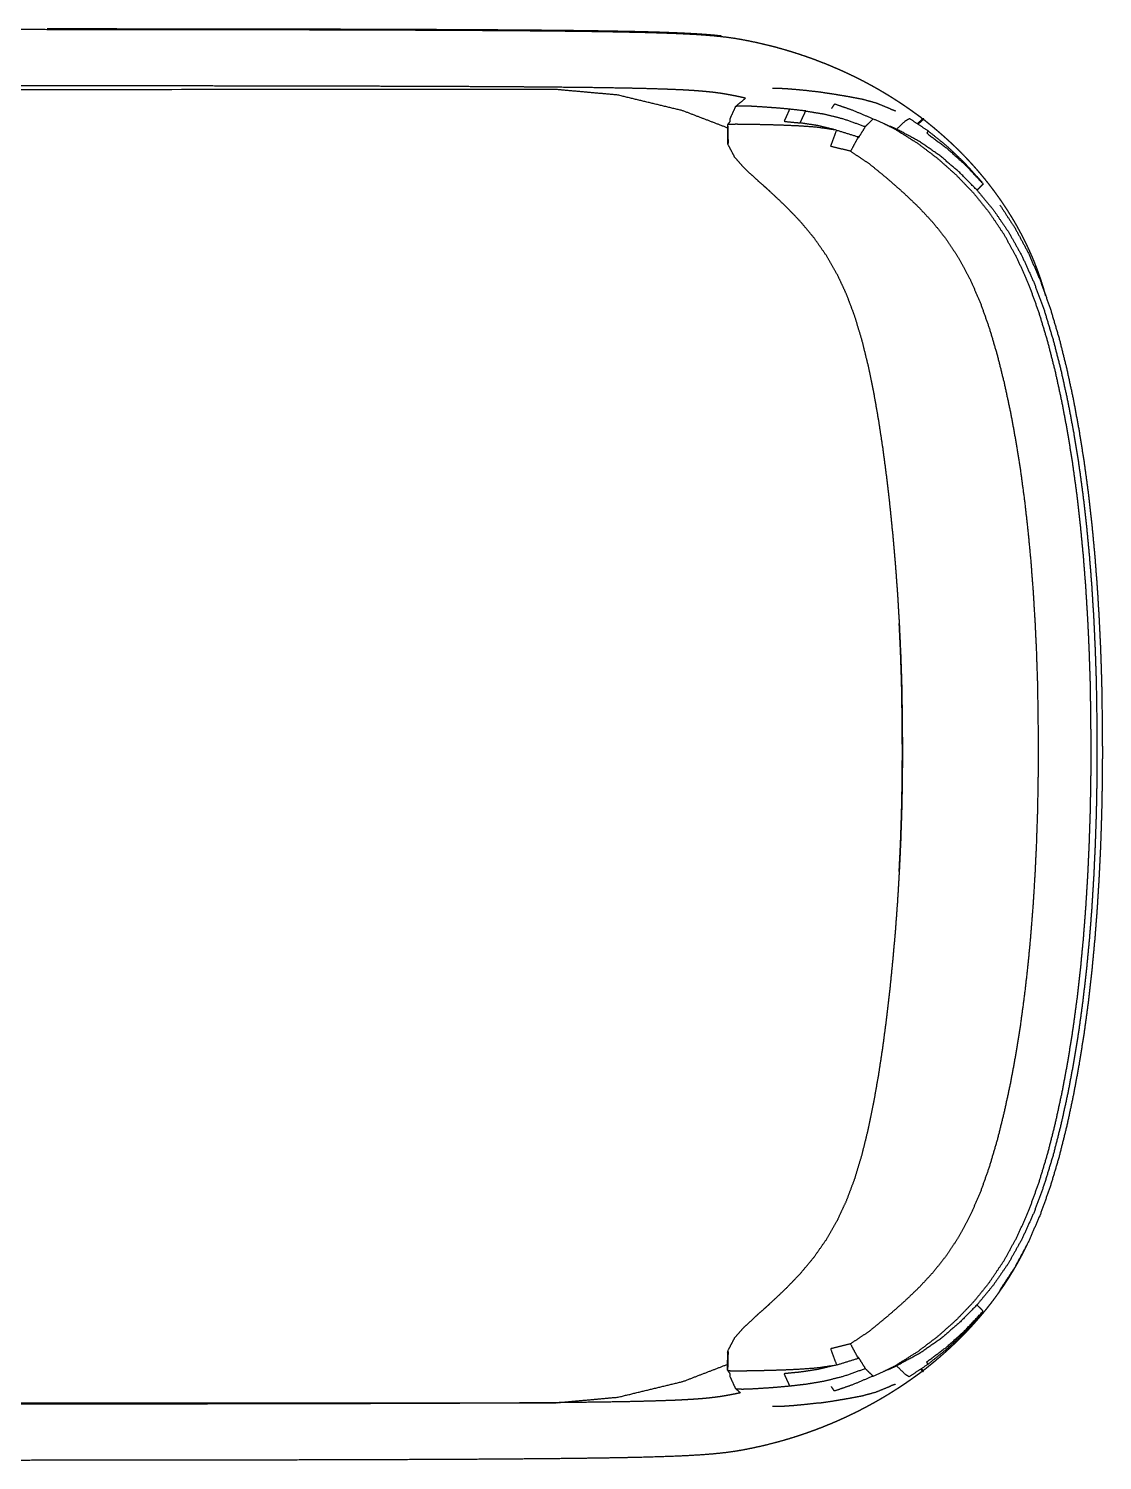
# Model space of a CAD drawing. Header units: millimetres. Extents: x 3429 to 24139, y -631 to 9878.
# Drawn here: x 8008.4 to 8051.9, y 3447.7 to 3505.7 of the extents above; entities that cross this region are included whole.
import ezdxf

# ---------------------------------------------------------------- set-up
doc = ezdxf.new("R2010")
doc.units = ezdxf.units.MM
doc.layers.add('multid_gorunus_4', color=15, linetype='Continuous', lineweight=9)
doc.layers.add('multid_gorunus_5', color=193, linetype='Continuous', lineweight=5)

# ---------------------------------------------------------------- blocks, each defined once
blk = doc.blocks.new('grup-1')
at = {"layer": 'multid_gorunus_4', "lineweight": -3}
for points, knots in [([(2346.972, 5965.514), (2346.976, 5965.522), (2346.98, 5965.529), (2346.992, 5965.539), (2347.003, 5965.549), (2347.025, 5965.565), (2347.046, 5965.582), (2347.081, 5965.607), (2347.116, 5965.632), (2347.167, 5965.669), (2347.218, 5965.706), (2347.282, 5965.752), (2347.346, 5965.798), (2347.42, 5965.851), (2347.494, 5965.903), (2347.575, 5965.959), (2347.656, 5966.015), (2347.74, 5966.072), (2347.824, 5966.129), (2347.912, 5966.186), (2347.999, 5966.243), (2348.089, 5966.3), (2348.178, 5966.358), (2348.269, 5966.414), (2348.361, 5966.471), (2348.453, 5966.526), (2348.545, 5966.582), (2348.638, 5966.636), (2348.731, 5966.691), (2348.825, 5966.744), (2348.919, 5966.798), (2349.014, 5966.85), (2349.109, 5966.902), (2349.205, 5966.953), (2349.3, 5967.005), (2349.397, 5967.055), (2349.494, 5967.105), (2349.591, 5967.154), (2349.689, 5967.203), (2349.787, 5967.251), (2349.886, 5967.299), (2349.985, 5967.345), (2350.084, 5967.392), (2350.184, 5967.438), (2350.284, 5967.483), (2350.385, 5967.528), (2350.486, 5967.572), (2350.588, 5967.615), (2350.69, 5967.658), (2350.792, 5967.7), (2350.895, 5967.743), (2350.998, 5967.783), (2351.101, 5967.824), (2351.205, 5967.864), (2351.309, 5967.904), (2351.414, 5967.942), (2351.519, 5967.98), (2351.625, 5968.018), (2351.73, 5968.055), (2351.837, 5968.091), (2351.943, 5968.127), (2352.05, 5968.161), (2352.157, 5968.196), (2352.264, 5968.229), (2352.372, 5968.262), (2352.48, 5968.294), (2352.589, 5968.326), (2352.698, 5968.357), (2352.807, 5968.388), (2352.916, 5968.417), (2353.026, 5968.446), (2353.136, 5968.474), (2353.246, 5968.502), (2353.357, 5968.529), (2353.468, 5968.555), (2353.579, 5968.58), (2353.691, 5968.605), (2353.803, 5968.629), (2353.915, 5968.653), (2354.027, 5968.675), (2354.14, 5968.697), (2354.253, 5968.718), (2354.366, 5968.739), (2354.483, 5968.758), (2354.601, 5968.778), (2354.727, 5968.796), (2354.853, 5968.814), (2354.992, 5968.83), (2355.13, 5968.847), (2355.285, 5968.863), (2355.44, 5968.878), (2355.616, 5968.892), (2355.792, 5968.906), (2355.992, 5968.92), (2356.192, 5968.933), (2356.421, 5968.945), (2356.65, 5968.957), (2356.911, 5968.968), (2357.172, 5968.979), (2357.47, 5968.989), (2357.767, 5968.999), (2358.106, 5969.008), (2358.444, 5969.017), (2358.827, 5969.025), (2359.209, 5969.033), (2359.641, 5969.041), (2360.072, 5969.048), (2360.556, 5969.055), (2361.039, 5969.061), (2361.58, 5969.067), (2362.12, 5969.073), (2362.721, 5969.078), (2363.322, 5969.083), (2363.987, 5969.088), (2364.652, 5969.092), (2365.374, 5969.096), (2366.096, 5969.1), (2366.866, 5969.104), (2367.636, 5969.107), (2368.447, 5969.11), (2369.257, 5969.113), (2370.1, 5969.116), (2370.943, 5969.118), (2371.81, 5969.12), (2372.678, 5969.122), (2373.561, 5969.124), (2374.445, 5969.126), (2375.337, 5969.127), (2376.229, 5969.128), (2377.121, 5969.129), (2378.013, 5969.13), (2378.897, 5969.131), (2379.781, 5969.132), (2380.65, 5969.133), (2381.518, 5969.133), (2382.362, 5969.133), (2382.607, 5969.134), (2383.42, 5969.134), (2384.232, 5969.134), (2385.005, 5969.134), (2385.777, 5969.134), (2386.502, 5969.134), (2387.227, 5969.135), (2387.895, 5969.135), (2388.564, 5969.134), (2389.169, 5969.134), (2389.773, 5969.134), (2390.317, 5969.134), (2390.861, 5969.134), (2391.348, 5969.134), (2391.835, 5969.134), (2392.269, 5969.134), (2392.702, 5969.134), (2393.086, 5969.134), (2393.47, 5969.134), (2393.807, 5969.134), (2394.144, 5969.134), (2394.438, 5969.134), (2394.732, 5969.134), (2394.987, 5969.134), (2395.241, 5969.134), (2395.46, 5969.134), (2395.679, 5969.134), (2395.865, 5969.134), (2396.05, 5969.134), (2396.206, 5969.134), (2396.361, 5969.134), (2396.489, 5969.134), (2396.617, 5969.134), (2396.72, 5969.134), (2396.823, 5969.134), (2396.904, 5969.134), (2396.985, 5969.134), (2397.047, 5969.134), (2397.109, 5969.134), (2397.154, 5969.134), (2397.2, 5969.134), (2397.232, 5969.134), (2397.264, 5969.134), (2397.285, 5969.133), (2397.305, 5969.133), (2397.317, 5969.131), (2397.329, 5969.129)], [0, 0, 0, 1, 1, 2, 2, 3, 3, 4, 4, 5, 5, 6, 6, 7, 7, 8, 8, 9, 9, 10, 10, 11, 11, 12, 12, 13, 13, 14, 14, 15, 15, 16, 16, 17, 17, 18, 18, 19, 19, 20, 20, 21, 21, 22, 22, 23, 23, 24, 24, 25, 25, 26, 26, 27, 27, 28, 28, 29, 29, 30, 30, 31, 31, 32, 32, 33, 33, 34, 34, 35, 35, 36, 36, 37, 37, 38, 38, 39, 39, 40, 40, 41, 41, 42, 42, 43, 43, 44, 44, 45, 45, 46, 46, 47, 47, 48, 48, 49, 49, 50, 50, 51, 51, 52, 52, 53, 53, 54, 54, 55, 55, 56, 56, 57, 57, 58, 58, 59, 59, 60, 60, 61, 61, 62, 62, 63, 63, 64, 64, 65, 65, 66, 66, 67, 67, 68, 68, 69, 69, 70, 70, 71, 71, 72, 72, 73, 73, 74, 74, 75, 75, 76, 76, 77, 77, 78, 78, 79, 79, 80, 80, 81, 81, 82, 82, 83, 83, 84, 84, 85, 85, 86, 86, 87, 87, 88, 88, 89, 89, 90, 90, 91, 91, 91]), ([(2382.446, 5969.175), (2381.727, 5969.175), (2381.007, 5969.175), (2380.253, 5969.175), (2379.498, 5969.174), (2378.718, 5969.174), (2377.937, 5969.173), (2377.138, 5969.172), (2376.339, 5969.172), (2375.529, 5969.171), (2374.719, 5969.169), (2373.906, 5969.168), (2373.093, 5969.167), (2372.284, 5969.165), (2371.476, 5969.163), (2370.68, 5969.161), (2369.883, 5969.159), (2369.108, 5969.157), (2368.332, 5969.154), (2367.584, 5969.151), (2366.835, 5969.148), (2366.123, 5969.145), (2365.411, 5969.141), (2364.742, 5969.137), (2364.073, 5969.133), (2363.455, 5969.129), (2362.837, 5969.124), (2362.278, 5969.119), (2361.719, 5969.114), (2361.216, 5969.108), (2360.712, 5969.102), (2360.26, 5969.095), (2359.808, 5969.089), (2359.404, 5969.081), (2359, 5969.074), (2358.64, 5969.066), (2358.28, 5969.058), (2357.961, 5969.049), (2357.642, 5969.039), (2357.36, 5969.029), (2357.078, 5969.019), (2356.829, 5969.008), (2356.58, 5968.997), (2356.361, 5968.985), (2356.142, 5968.973), (2355.949, 5968.96), (2355.757, 5968.947), (2355.586, 5968.933), (2355.415, 5968.918), (2355.268, 5968.903), (2355.12, 5968.888)], [239.000216, 239.000216, 239.000216, 240, 240, 241, 241, 242, 242, 243, 243, 244, 244, 245, 245, 246, 246, 247, 247, 248, 248, 249, 249, 250, 250, 251, 251, 252, 252, 253, 253, 254, 254, 255, 255, 256, 256, 257, 257, 258, 258, 259, 259, 260, 260, 261, 261, 262, 262, 263, 263, 263.972006, 263.972006, 263.972006]), ([(2354.59, 5968.818), (2354.589, 5968.818), (2354.588, 5968.818), (2354.588, 5968.818), (2354.588, 5968.818)], [265.99139063, 265.99139063, 265.99139063, 266, 266, 266.00282856, 266.00282856, 266.00282856]), ([(2348.269, 5965.92), (2348.561, 5966.039), (2348.852, 5966.158), (2349.14, 5966.236), (2349.427, 5966.314), (2349.719, 5966.368), (2350.011, 5966.422)], [-1, -1, -1, 0, 0, 1, 1, 2, 2, 2]), ([(2350.011, 5966.422), (2350.291, 5966.469), (2350.57, 5966.516), (2350.861, 5966.559), (2351.152, 5966.602)], [0, 0, 0, 1, 1, 2, 2, 2]), ([(2351.152, 5966.602), (2351.419, 5966.632), (2351.686, 5966.663), (2351.922, 5966.686), (2352.159, 5966.708), (2352.355, 5966.723), (2352.552, 5966.738), (2352.702, 5966.744), (2352.851, 5966.75), (2352.949, 5966.747), (2353.047, 5966.744)], [-1, -1, -1, 0, 0, 1, 1, 2, 2, 3, 3, 4, 4, 4]), ([(2348.966, 5965.511), (2349.386, 5965.688), (2349.806, 5965.866), (2350.172, 5965.993), (2350.538, 5966.12), (2350.6, 5966.03), (2350.662, 5965.939)], [0, 0, 0, 1, 1, 2, 2, 2.313334, 2.313334, 2.313334]), ([(2350.57, 5965.089), (2350.894, 5965.167), (2351.219, 5965.245), (2351.575, 5965.299), (2351.932, 5965.354), (2351.818, 5965.596), (2351.704, 5965.838), (2351.342, 5965.778), (2350.98, 5965.719), (2350.577, 5965.62), (2350.174, 5965.52), (2349.731, 5965.362), (2349.289, 5965.204)], [1.177608, 1.177608, 1.177608, 2, 2, 3, 3, 4, 4, 5, 5, 6, 6, 7, 7, 7]), ([(2351.704, 5965.838), (2352.03, 5965.874), (2352.357, 5965.911), (2352.651, 5965.937), (2352.946, 5965.963), (2353.205, 5965.981), (2353.465, 5966), (2353.682, 5966.013), (2353.899, 5966.026), (2354.065, 5966.031), (2354.232, 5966.037), (2354.34, 5966.036), (2354.449, 5966.034), (2354.5, 5966.025), (2354.551, 5966.017)], [0, 0, 0, 1, 1, 2, 2, 3, 3, 4, 4, 5, 5, 6, 6, 7, 7, 7]), ([(2352.357, 5965.911), (2352.469, 5965.664), (2352.581, 5965.417), (2352.257, 5965.385), (2351.932, 5965.354)], [0, 0, 0, 1, 1, 2, 2, 2]), ([(2341.978, 5958.352), (2341.993, 5958.41), (2342.009, 5958.468), (2342.037, 5958.564), (2342.064, 5958.66), (2342.094, 5958.755), (2342.123, 5958.85), (2342.154, 5958.945), (2342.185, 5959.04), (2342.218, 5959.134), (2342.25, 5959.228), (2342.285, 5959.322), (2342.319, 5959.416), (2342.355, 5959.509), (2342.39, 5959.602), (2342.428, 5959.695), (2342.465, 5959.788), (2342.504, 5959.88), (2342.543, 5959.972), (2342.584, 5960.063), (2342.624, 5960.155), (2342.666, 5960.246), (2342.708, 5960.337), (2342.751, 5960.427), (2342.795, 5960.517), (2342.84, 5960.607), (2342.885, 5960.697), (2342.931, 5960.786), (2342.977, 5960.875), (2343.025, 5960.963), (2343.073, 5961.051), (2343.122, 5961.139), (2343.171, 5961.227), (2343.222, 5961.314), (2343.272, 5961.401), (2343.324, 5961.487), (2343.376, 5961.574), (2343.43, 5961.659), (2343.483, 5961.745), (2343.537, 5961.83), (2343.592, 5961.915), (2343.648, 5961.999), (2343.704, 5962.083), (2343.761, 5962.167), (2343.818, 5962.25), (2343.877, 5962.333), (2343.936, 5962.415), (2343.996, 5962.497), (2344.055, 5962.579), (2344.117, 5962.66), (2344.178, 5962.742), (2344.24, 5962.822), (2344.302, 5962.902), (2344.366, 5962.982), (2344.43, 5963.062), (2344.495, 5963.141), (2344.56, 5963.219), (2344.626, 5963.297), (2344.692, 5963.375), (2344.759, 5963.453), (2344.827, 5963.53), (2344.895, 5963.606), (2344.964, 5963.683), (2345.034, 5963.758), (2345.104, 5963.834), (2345.174, 5963.908), (2345.245, 5963.983), (2345.318, 5964.057), (2345.39, 5964.131), (2345.463, 5964.204), (2345.536, 5964.277), (2345.611, 5964.349), (2345.685, 5964.421), (2345.761, 5964.492), (2345.836, 5964.563), (2345.912, 5964.633), (2345.989, 5964.702), (2346.065, 5964.77), (2346.141, 5964.838), (2346.216, 5964.904), (2346.291, 5964.969), (2346.365, 5965.032), (2346.438, 5965.094), (2346.507, 5965.151), (2346.576, 5965.208), (2346.637, 5965.258), (2346.697, 5965.307), (2346.746, 5965.347), (2346.794, 5965.386), (2346.827, 5965.413), (2346.861, 5965.439), (2346.882, 5965.456), (2346.903, 5965.473), (2346.916, 5965.481), (2346.929, 5965.49), (2346.938, 5965.492), (2346.947, 5965.495)], [51.397753, 51.397753, 51.397753, 52, 52, 53, 53, 54, 54, 55, 55, 56, 56, 57, 57, 58, 58, 59, 59, 60, 60, 61, 61, 62, 62, 63, 63, 64, 64, 65, 65, 66, 66, 67, 67, 68, 68, 69, 69, 70, 70, 71, 71, 72, 72, 73, 73, 74, 74, 75, 75, 76, 76, 77, 77, 78, 78, 79, 79, 80, 80, 81, 81, 82, 82, 83, 83, 84, 84, 85, 85, 86, 86, 87, 87, 88, 88, 89, 89, 90, 90, 91, 91, 92, 92, 93, 93, 94, 94, 95, 95, 96, 96, 97, 97, 98, 98, 99, 99, 99]), ([(2348.051, 5965.083), (2347.612, 5964.807), (2347.173, 5964.532), (2346.765, 5964.222), (2346.356, 5963.913), (2345.979, 5963.577), (2345.602, 5963.241), (2345.253, 5962.877), (2344.904, 5962.513), (2344.58, 5962.113), (2344.256, 5961.713)], [2, 2, 2, 3, 3, 4, 4, 5, 5, 6, 6, 7, 7, 7]), ([(2346.75, 5965.034), (2346.772, 5964.984), (2346.794, 5964.934), (2346.388, 5964.631), (2345.983, 5964.329), (2345.603, 5963.986), (2345.223, 5963.643), (2344.866, 5963.262), (2344.508, 5962.881), (2344.635, 5962.755), (2344.762, 5962.629), (2345.119, 5962.991), (2345.476, 5963.354), (2345.862, 5963.684), (2346.248, 5964.013), (2346.671, 5964.307), (2347.094, 5964.6), (2347.557, 5964.849), (2348.019, 5965.099), (2347.843, 5965.269), (2347.666, 5965.44), (2347.585, 5965.486), (2347.504, 5965.533)], [0, 0, 0, 1, 1, 2, 2, 3, 3, 4, 4, 5, 5, 6, 6, 7, 7, 8, 8, 9, 9, 10, 10, 11, 11, 11]), ([(2344.557, 5962.954), (2344.91, 5963.344), (2345.263, 5963.733), (2345.631, 5964.082), (2345.999, 5964.43), (2346.375, 5964.732), (2346.75, 5965.034), (2347.127, 5965.284), (2347.504, 5965.533)], [-2, -2, -2, -1, -1, 0, 0, 1, 1, 2, 2, 2]), ([(2346.919, 5965.521), (2346.92, 5965.52), (2346.921, 5965.519), (2346.922, 5965.518), (2346.923, 5965.517), (2346.925, 5965.516), (2346.926, 5965.515), (2346.928, 5965.513), (2346.929, 5965.512), (2346.931, 5965.51), (2346.933, 5965.508), (2346.935, 5965.506), (2346.937, 5965.504), (2346.939, 5965.502), (2346.941, 5965.5), (2346.944, 5965.497), (2346.947, 5965.495), (2346.95, 5965.492), (2346.953, 5965.489), (2346.956, 5965.486), (2346.96, 5965.482), (2346.964, 5965.478), (2346.968, 5965.474), (2346.973, 5965.47), (2346.978, 5965.465), (2346.984, 5965.459), (2346.99, 5965.454), (2346.997, 5965.447), (2347.004, 5965.44), (2347.012, 5965.432), (2347.02, 5965.425), (2347.03, 5965.416), (2347.039, 5965.406), (2347.05, 5965.396), (2347.061, 5965.386), (2347.074, 5965.374), (2347.086, 5965.362), (2347.101, 5965.348), (2347.115, 5965.335), (2347.131, 5965.319), (2347.147, 5965.304), (2347.149, 5965.302), (2347.151, 5965.3)], [0, 0, 0, 1, 1, 2, 2, 3, 3, 4, 4, 5, 5, 6, 6, 7, 7, 8, 8, 9, 9, 10, 10, 11, 11, 12, 12, 13, 13, 14, 14, 15, 15, 16, 16, 17, 17, 18, 18, 19, 19, 20, 20, 20.116608, 20.116608, 20.116608]), ([(2347.178, 5965.318), (2347.175, 5965.321), (2347.172, 5965.323), (2347.156, 5965.339), (2347.14, 5965.354), (2347.126, 5965.368), (2347.112, 5965.381), (2347.099, 5965.393), (2347.087, 5965.405), (2347.076, 5965.416), (2347.065, 5965.426), (2347.055, 5965.435), (2347.046, 5965.444), (2347.038, 5965.452), (2347.029, 5965.46), (2347.022, 5965.466), (2347.015, 5965.473), (2347.01, 5965.479), (2347.004, 5965.484), (2346.999, 5965.489), (2346.994, 5965.494), (2346.99, 5965.498), (2346.985, 5965.502), (2346.982, 5965.505), (2346.978, 5965.509), (2346.975, 5965.512), (2346.972, 5965.514), (2346.97, 5965.517), (2346.967, 5965.52), (2346.965, 5965.522), (2346.962, 5965.524), (2346.96, 5965.526), (2346.958, 5965.528), (2346.956, 5965.53), (2346.955, 5965.531), (2346.953, 5965.533), (2346.952, 5965.534), (2346.95, 5965.535), (2346.949, 5965.537), (2346.948, 5965.538), (2346.947, 5965.539), (2346.946, 5965.54), (2346.945, 5965.541)], [43.834365, 43.834365, 43.834365, 44, 44, 45, 45, 46, 46, 47, 47, 48, 48, 49, 49, 50, 50, 51, 51, 52, 52, 53, 53, 54, 54, 55, 55, 56, 56, 57, 57, 58, 58, 59, 59, 60, 60, 61, 61, 62, 62, 63, 63, 64, 64, 64]), ([(2348.973, 5965.514), (2349.131, 5965.359), (2349.289, 5965.204), (2349.429, 5964.977), (2349.57, 5964.75), (2349.573, 5964.742), (2349.576, 5964.734)], [1.048905, 1.048905, 1.048905, 2, 2, 3, 3, 3.033773, 3.033773, 3.033773]), ([(2349.572, 5964.79), (2349.729, 5964.498), (2349.886, 5964.206), (2350.289, 5964.306), (2350.692, 5964.406), (2350.573, 5964.734), (2350.453, 5965.061), (2350.013, 5964.926), (2349.572, 5964.79), (2349.57, 5964.793), (2349.567, 5964.796)], [0, 0, 0, 1, 1, 2, 2, 3, 3, 4, 4, 4.013374, 4.013374, 4.013374]), ([(2350.453, 5965.061), (2350.861, 5965.12), (2351.269, 5965.178), (2351.634, 5965.204), (2351.998, 5965.23), (2352.325, 5965.244), (2352.653, 5965.259), (2352.948, 5965.268), (2353.244, 5965.277), (2353.505, 5965.282), (2353.766, 5965.288), (2353.985, 5965.292), (2354.204, 5965.295), (2354.372, 5965.296), (2354.54, 5965.297), (2354.651, 5965.295), (2354.762, 5965.294), (2354.816, 5965.289), (2354.869, 5965.284)], [0, 0, 0, 1, 1, 2, 2, 3, 3, 4, 4, 5, 5, 6, 6, 7, 7, 8, 8, 9, 9, 9]), ([(2349.886, 5964.206), (2349.511, 5963.956), (2349.136, 5963.705), (2348.782, 5963.415), (2348.428, 5963.126), (2348.091, 5962.831), (2347.754, 5962.536), (2347.437, 5962.234), (2347.119, 5961.931), (2346.824, 5961.614), (2346.529, 5961.296), (2346.257, 5960.953), (2345.985, 5960.609), (2345.736, 5960.229), (2345.486, 5959.849), (2345.26, 5959.425), (2345.034, 5959.002), (2344.83, 5958.532), (2344.627, 5958.062), (2344.446, 5957.551), (2344.265, 5957.04), (2344.105, 5956.496), (2343.944, 5955.952), (2343.803, 5955.384), (2343.661, 5954.817), (2343.536, 5954.234), (2343.411, 5953.652), (2343.301, 5953.058), (2343.191, 5952.465), (2343.096, 5951.864), (2343.001, 5951.263), (2342.919, 5950.656), (2342.837, 5950.049), (2342.768, 5949.439), (2342.699, 5948.828), (2342.641, 5948.216), (2342.583, 5947.603), (2342.536, 5946.99), (2342.489, 5946.377), (2342.452, 5945.763), (2342.414, 5945.15), (2342.385, 5944.536), (2342.356, 5943.922), (2342.336, 5943.308), (2342.315, 5942.694), (2342.303, 5942.08), (2342.29, 5941.065), (2342.286, 5940.451), (2342.282, 5939.837), (2342.286, 5939.223), (2342.291, 5938.608), (2342.303, 5937.994), (2342.315, 5937.38), (2342.336, 5936.766), (2342.356, 5936.152), (2342.385, 5935.538), (2342.414, 5934.924), (2342.452, 5934.311), (2342.489, 5933.697), (2342.537, 5933.084), (2342.584, 5932.471), (2342.641, 5931.858), (2342.699, 5931.246), (2342.768, 5930.635), (2342.838, 5930.025), (2342.92, 5929.418), (2343.001, 5928.811), (2343.097, 5928.21), (2343.192, 5927.609), (2343.302, 5927.016), (2343.412, 5926.422), (2343.537, 5925.839), (2343.662, 5925.257), (2343.804, 5924.689), (2343.945, 5924.122), (2344.106, 5923.578), (2344.266, 5923.034), (2344.447, 5922.522), (2344.628, 5922.011), (2344.832, 5921.542), (2345.035, 5921.072), (2345.261, 5920.648), (2345.488, 5920.225), (2345.737, 5919.845), (2345.987, 5919.465), (2346.259, 5919.121), (2346.531, 5918.777), (2346.826, 5918.46), (2347.121, 5918.142), (2347.438, 5917.84), (2347.756, 5917.538), (2348.093, 5917.243), (2348.43, 5916.948), (2348.784, 5916.658), (2349.137, 5916.368), (2349.513, 5916.118), (2349.888, 5915.867)], [0, 0, 0, 1, 1, 2, 2, 3, 3, 4, 4, 5, 5, 6, 6, 7, 7, 8, 8, 9, 9, 10, 10, 11, 11, 12, 12, 13, 13, 14, 14, 15, 15, 16, 16, 17, 17, 18, 18, 19, 19, 20, 20, 21, 21, 22, 22, 23, 23, 24, 24, 25, 25, 26, 26, 27, 27, 28, 28, 29, 29, 30, 30, 31, 31, 32, 32, 33, 33, 34, 34, 35, 35, 36, 36, 37, 37, 38, 38, 39, 39, 40, 40, 41, 41, 42, 42, 43, 43, 44, 44, 45, 45, 46, 46, 47, 47, 48, 48, 48]), ([(2344.762, 5962.629), (2344.43, 5962.228), (2344.097, 5961.827), (2343.791, 5961.381), (2343.485, 5960.936), (2343.209, 5960.443), (2342.934, 5959.95), (2342.692, 5959.414), (2342.45, 5958.877), (2342.241, 5958.306), (2342.031, 5957.735), (2341.851, 5957.139), (2341.671, 5956.544), (2341.515, 5955.934), (2341.359, 5955.324), (2341.223, 5954.705), (2341.088, 5954.087), (2340.97, 5953.464), (2340.852, 5952.84), (2340.75, 5952.213), (2340.648, 5951.586), (2340.562, 5950.956), (2340.475, 5950.326), (2340.402, 5949.695), (2340.329, 5949.064), (2340.269, 5948.432), (2340.209, 5947.801), (2340.16, 5947.17), (2340.111, 5946.539), (2340.072, 5945.909), (2340.033, 5945.278), (2340.004, 5944.648), (2339.974, 5944.018), (2339.953, 5943.388), (2339.932, 5942.758), (2339.919, 5942.128), (2339.907, 5941.098), (2339.902, 5940.467), (2339.898, 5939.837), (2339.902, 5939.207), (2339.907, 5938.577), (2339.919, 5937.946), (2339.932, 5937.316), (2339.953, 5936.686), (2339.974, 5936.056), (2340.004, 5935.426), (2340.034, 5934.796), (2340.073, 5934.166), (2340.111, 5933.535), (2340.16, 5932.904), (2340.209, 5932.273), (2340.27, 5931.642), (2340.33, 5931.01), (2340.403, 5930.379), (2340.476, 5929.748), (2340.562, 5929.118), (2340.649, 5928.488), (2340.751, 5927.861), (2340.853, 5927.234), (2340.971, 5926.61), (2341.089, 5925.987), (2341.224, 5925.369), (2341.36, 5924.75), (2341.516, 5924.14), (2341.672, 5923.53), (2341.852, 5922.935), (2342.033, 5922.339), (2342.242, 5921.768), (2342.451, 5921.197), (2342.693, 5920.66), (2342.935, 5920.124), (2343.211, 5919.631), (2343.486, 5919.138), (2343.793, 5918.693), (2344.099, 5918.247), (2344.431, 5917.846), (2344.764, 5917.445)], [0, 0, 0, 1, 1, 2, 2, 3, 3, 4, 4, 5, 5, 6, 6, 7, 7, 8, 8, 9, 9, 10, 10, 11, 11, 12, 12, 13, 13, 14, 14, 15, 15, 16, 16, 17, 17, 18, 18, 19, 19, 20, 20, 21, 21, 22, 22, 23, 23, 24, 24, 25, 25, 26, 26, 27, 27, 28, 28, 29, 29, 30, 30, 31, 31, 32, 32, 33, 33, 34, 34, 35, 35, 36, 36, 37, 37, 38, 38, 38]), ([(2343.842, 5962.039), (2343.537, 5961.574), (2343.232, 5961.109), (2342.958, 5960.6), (2342.684, 5960.09), (2342.444, 5959.54), (2342.205, 5958.989), (2341.997, 5958.407), (2341.79, 5957.825), (2341.611, 5957.221), (2341.432, 5956.616), (2341.278, 5955.999), (2341.124, 5955.382), (2340.99, 5954.758), (2340.856, 5954.134), (2340.74, 5953.507), (2340.624, 5952.879), (2340.524, 5952.249), (2340.424, 5951.62), (2340.338, 5950.988), (2340.253, 5950.357), (2340.181, 5949.725), (2340.11, 5949.092), (2340.05, 5948.46), (2339.99, 5947.827), (2339.942, 5947.195), (2339.893, 5946.562), (2339.854, 5945.93), (2339.816, 5945.297), (2339.786, 5944.665), (2339.756, 5944.033), (2339.735, 5943.4), (2339.714, 5942.768), (2339.701, 5942.135), (2339.689, 5941.102), (2339.684, 5940.47), (2339.68, 5939.837), (2339.684, 5939.204), (2339.689, 5938.572), (2339.701, 5937.939), (2339.714, 5937.307), (2339.735, 5936.674), (2339.756, 5936.041), (2339.786, 5935.409), (2339.816, 5934.777), (2339.855, 5934.144), (2339.893, 5933.512), (2339.942, 5932.879), (2339.991, 5932.247), (2340.051, 5931.614), (2340.11, 5930.982), (2340.182, 5930.35), (2340.254, 5929.717), (2340.339, 5929.086), (2340.424, 5928.455), (2340.525, 5927.825), (2340.625, 5927.195), (2340.741, 5926.567), (2340.857, 5925.94), (2340.991, 5925.316), (2341.125, 5924.692), (2341.279, 5924.075), (2341.433, 5923.458), (2341.612, 5922.853), (2341.791, 5922.249), (2341.998, 5921.667), (2342.206, 5921.085), (2342.446, 5920.534), (2342.686, 5919.984), (2342.96, 5919.474), (2343.233, 5918.965), (2343.539, 5918.5), (2343.844, 5918.035)], [-31, -31, -31, -30, -30, -29, -29, -28, -28, -27, -27, -26, -26, -25, -25, -24, -24, -23, -23, -22, -22, -21, -21, -20, -20, -19, -19, -18, -18, -17, -17, -16, -16, -15, -15, -14, -14, -13, -13, -12, -12, -11, -11, -10, -10, -9, -9, -8, -8, -7, -7, -6, -6, -5, -5, -4, -4, -3, -3, -2, -2, -1, -1, 0, 0, 1, 1, 2, 2, 3, 3, 4, 4, 5, 5, 5]), ([(2344.258, 5918.36), (2343.96, 5918.803), (2343.662, 5919.246), (2343.394, 5919.735), (2343.126, 5920.223), (2342.89, 5920.754), (2342.655, 5921.286), (2342.45, 5921.851), (2342.245, 5922.417), (2342.068, 5923.006), (2341.891, 5923.596), (2341.737, 5924.201), (2341.583, 5924.806), (2341.45, 5925.42), (2341.316, 5926.034), (2341.199, 5926.654), (2341.083, 5927.274), (2340.982, 5927.898), (2340.882, 5928.523), (2340.796, 5929.15), (2340.71, 5929.778), (2340.637, 5930.407), (2340.565, 5931.036), (2340.505, 5931.665), (2340.445, 5932.295), (2340.396, 5932.924), (2340.348, 5933.553), (2340.309, 5934.182), (2340.27, 5934.811), (2340.241, 5935.439), (2340.211, 5936.067), (2340.19, 5936.695), (2340.169, 5937.324), (2340.156, 5937.952), (2340.143, 5938.58), (2340.139, 5939.209), (2340.135, 5939.837), (2340.139, 5940.465), (2340.143, 5941.094), (2340.156, 5942.122), (2340.169, 5942.75), (2340.19, 5943.379), (2340.211, 5944.007), (2340.24, 5944.635), (2340.27, 5945.263), (2340.309, 5945.892), (2340.347, 5946.521), (2340.396, 5947.15), (2340.445, 5947.779), (2340.505, 5948.409), (2340.565, 5949.038), (2340.637, 5949.667), (2340.709, 5950.296), (2340.795, 5950.924), (2340.881, 5951.551), (2340.981, 5952.176), (2341.082, 5952.8), (2341.198, 5953.42), (2341.315, 5954.04), (2341.448, 5954.654), (2341.582, 5955.268), (2341.736, 5955.873), (2341.889, 5956.478), (2342.067, 5957.068), (2342.244, 5957.657), (2342.448, 5958.223), (2342.653, 5958.788), (2342.889, 5959.319), (2343.125, 5959.85), (2343.393, 5960.339), (2343.66, 5960.828), (2343.958, 5961.27), (2344.256, 5961.713)], [0, 0, 0, 1, 1, 2, 2, 3, 3, 4, 4, 5, 5, 6, 6, 7, 7, 8, 8, 9, 9, 10, 10, 11, 11, 12, 12, 13, 13, 14, 14, 15, 15, 16, 16, 17, 17, 18, 18, 19, 19, 20, 20, 21, 21, 22, 22, 23, 23, 24, 24, 25, 25, 26, 26, 27, 27, 28, 28, 29, 29, 30, 30, 31, 31, 32, 32, 33, 33, 34, 34, 35, 35, 36, 36, 36]), ([(2342.737, 5919.89), (2342.766, 5919.828), (2342.796, 5919.765), (2342.841, 5919.676), (2342.886, 5919.586), (2342.933, 5919.497), (2342.979, 5919.408), (2343.027, 5919.32), (2343.075, 5919.231), (2343.124, 5919.143), (2343.173, 5919.056), (2343.223, 5918.969), (2343.274, 5918.882), (2343.326, 5918.795), (2343.378, 5918.709), (2343.431, 5918.623), (2343.484, 5918.538), (2343.539, 5918.453), (2343.594, 5918.368), (2343.65, 5918.284), (2343.706, 5918.2), (2343.763, 5918.116), (2343.82, 5918.033), (2343.879, 5917.95), (2343.937, 5917.867), (2343.997, 5917.785), (2344.057, 5917.703), (2344.118, 5917.622), (2344.179, 5917.541), (2344.242, 5917.461), (2344.304, 5917.38), (2344.368, 5917.301), (2344.432, 5917.221), (2344.497, 5917.142), (2344.561, 5917.063), (2344.628, 5916.985), (2344.694, 5916.907), (2344.761, 5916.83), (2344.829, 5916.753), (2344.897, 5916.676), (2344.966, 5916.6), (2345.036, 5916.524), (2345.105, 5916.449), (2345.176, 5916.374), (2345.247, 5916.3), (2345.319, 5916.226), (2345.392, 5916.152), (2345.465, 5916.079), (2345.538, 5916.006), (2345.613, 5915.934), (2345.687, 5915.862), (2345.763, 5915.791), (2345.838, 5915.72), (2345.914, 5915.65), (2345.99, 5915.58), (2346.066, 5915.512), (2346.142, 5915.444), (2346.218, 5915.379), (2346.293, 5915.313), (2346.367, 5915.251), (2346.44, 5915.188), (2346.509, 5915.131), (2346.578, 5915.074), (2346.639, 5915.025), (2346.699, 5914.975), (2346.748, 5914.936), (2346.796, 5914.897), (2346.829, 5914.87), (2346.862, 5914.843), (2346.884, 5914.826), (2346.905, 5914.81), (2346.918, 5914.801), (2346.931, 5914.793), (2346.94, 5914.79), (2346.949, 5914.788)], [62.311449, 62.311449, 62.311449, 63, 63, 64, 64, 65, 65, 66, 66, 67, 67, 68, 68, 69, 69, 70, 70, 71, 71, 72, 72, 73, 73, 74, 74, 75, 75, 76, 76, 77, 77, 78, 78, 79, 79, 80, 80, 81, 81, 82, 82, 83, 83, 84, 84, 85, 85, 86, 86, 87, 87, 88, 88, 89, 89, 90, 90, 91, 91, 92, 92, 93, 93, 94, 94, 95, 95, 96, 96, 97, 97, 98, 98, 99, 99, 99]), ([(2344.258, 5918.36), (2344.582, 5917.961), (2344.906, 5917.561), (2345.255, 5917.197), (2345.604, 5916.832), (2345.981, 5916.497), (2346.358, 5916.161), (2346.766, 5915.851), (2347.175, 5915.541), (2347.614, 5915.266), (2348.053, 5914.991)], [6, 6, 6, 7, 7, 8, 8, 9, 9, 10, 10, 11, 11, 11]), ([(2346.752, 5915.039), (2346.774, 5915.09), (2346.795, 5915.14), (2346.39, 5915.442), (2345.985, 5915.744), (2345.605, 5916.088), (2345.224, 5916.431), (2344.867, 5916.812), (2344.51, 5917.193), (2344.637, 5917.319), (2344.764, 5917.445), (2345.121, 5917.082), (2345.478, 5916.719), (2345.863, 5916.39), (2346.249, 5916.06), (2346.673, 5915.767), (2347.096, 5915.473), (2347.559, 5915.224), (2348.021, 5914.975), (2347.845, 5914.804), (2347.668, 5914.634), (2347.587, 5914.587), (2347.506, 5914.54)], [0, 0, 0, 1, 1, 2, 2, 3, 3, 4, 4, 5, 5, 6, 6, 7, 7, 8, 8, 9, 9, 10, 10, 11, 11, 11]), ([(2347.506, 5914.54), (2347.129, 5914.79), (2346.752, 5915.039), (2346.376, 5915.341), (2346.001, 5915.643), (2345.633, 5915.992), (2345.264, 5916.34), (2344.912, 5916.73), (2344.559, 5917.12)], [0, 0, 0, 1, 1, 2, 2, 3, 3, 4, 4, 4]), ([(2349.574, 5915.283), (2349.731, 5915.575), (2349.888, 5915.867), (2350.291, 5915.767), (2350.694, 5915.667), (2350.574, 5915.34), (2350.455, 5915.012), (2350.015, 5915.147), (2349.574, 5915.283), (2349.572, 5915.28), (2349.569, 5915.278)], [0, 0, 0, 1, 1, 2, 2, 3, 3, 4, 4, 4.012219, 4.012219, 4.012219]), ([(2349.578, 5915.34), (2349.575, 5915.332), (2349.572, 5915.323), (2349.431, 5915.096), (2349.291, 5914.869), (2349.133, 5914.714), (2348.975, 5914.559)], [41.965209, 41.965209, 41.965209, 42, 42, 43, 43, 43.951121, 43.951121, 43.951121]), ([(2346.921, 5914.761), (2346.922, 5914.762), (2346.923, 5914.763), (2346.924, 5914.764), (2346.925, 5914.765), (2346.927, 5914.766), (2346.928, 5914.768), (2346.93, 5914.769), (2346.931, 5914.771), (2346.933, 5914.772), (2346.935, 5914.774), (2346.937, 5914.776), (2346.939, 5914.778), (2346.941, 5914.78), (2346.943, 5914.782), (2346.946, 5914.785), (2346.949, 5914.788), (2346.952, 5914.79), (2346.955, 5914.793), (2346.958, 5914.797), (2346.962, 5914.8), (2346.966, 5914.804), (2346.97, 5914.808), (2346.975, 5914.813), (2346.98, 5914.817), (2346.986, 5914.823), (2346.992, 5914.829), (2346.999, 5914.835), (2347.006, 5914.842), (2347.014, 5914.85), (2347.022, 5914.858), (2347.023, 5914.858), (2347.024, 5914.859)], [0, 0, 0, 1, 1, 2, 2, 3, 3, 4, 4, 5, 5, 6, 6, 7, 7, 8, 8, 9, 9, 10, 10, 11, 11, 12, 12, 13, 13, 14, 14, 15, 15, 15.082836, 15.082836, 15.082836]), ([(2347.051, 5914.841), (2347.049, 5914.84), (2347.048, 5914.838), (2347.04, 5914.83), (2347.031, 5914.822), (2347.024, 5914.816), (2347.017, 5914.809), (2347.012, 5914.804), (2347.006, 5914.798), (2347.001, 5914.793), (2346.996, 5914.788), (2346.991, 5914.784), (2346.987, 5914.78), (2346.984, 5914.777), (2346.98, 5914.774), (2346.977, 5914.771), (2346.974, 5914.768), (2346.972, 5914.765), (2346.969, 5914.763), (2346.967, 5914.761), (2346.964, 5914.758), (2346.962, 5914.756), (2346.96, 5914.755), (2346.958, 5914.753), (2346.957, 5914.751), (2346.955, 5914.75), (2346.954, 5914.748), (2346.952, 5914.747), (2346.951, 5914.746), (2346.95, 5914.745), (2346.949, 5914.744), (2346.948, 5914.743), (2346.947, 5914.742)], [48.831352, 48.831352, 48.831352, 49, 49, 50, 50, 51, 51, 52, 52, 53, 53, 54, 54, 55, 55, 56, 56, 57, 57, 58, 58, 59, 59, 60, 60, 61, 61, 62, 62, 63, 63, 64, 64, 64]), ([(2346.974, 5914.768), (2346.978, 5914.761), (2346.982, 5914.754), (2346.994, 5914.744), (2347.005, 5914.733), (2347.027, 5914.717), (2347.048, 5914.701), (2347.083, 5914.675), (2347.118, 5914.65), (2347.169, 5914.613), (2347.22, 5914.576), (2347.284, 5914.53), (2347.348, 5914.484), (2347.422, 5914.432), (2347.496, 5914.379), (2347.577, 5914.323), (2347.657, 5914.267), (2347.742, 5914.21), (2347.826, 5914.154), (2347.914, 5914.096), (2348.001, 5914.039), (2348.091, 5913.982), (2348.18, 5913.925), (2348.271, 5913.868), (2348.362, 5913.812), (2348.455, 5913.756), (2348.547, 5913.7), (2348.64, 5913.646), (2348.733, 5913.591), (2348.827, 5913.538), (2348.921, 5913.485), (2349.016, 5913.432), (2349.111, 5913.38), (2349.207, 5913.329), (2349.302, 5913.278), (2349.399, 5913.227), (2349.496, 5913.177), (2349.593, 5913.128), (2349.691, 5913.079), (2349.789, 5913.031), (2349.888, 5912.984), (2349.987, 5912.937), (2350.086, 5912.89), (2350.186, 5912.845), (2350.286, 5912.799), (2350.387, 5912.755), (2350.488, 5912.71), (2350.59, 5912.667), (2350.692, 5912.624), (2350.794, 5912.582), (2350.897, 5912.54), (2351, 5912.499), (2351.103, 5912.458), (2351.207, 5912.418), (2351.312, 5912.378), (2351.416, 5912.34), (2351.521, 5912.302), (2351.627, 5912.264), (2351.732, 5912.227), (2351.839, 5912.191), (2351.945, 5912.155), (2352.052, 5912.121), (2352.159, 5912.086), (2352.267, 5912.053), (2352.374, 5912.02), (2352.483, 5911.987), (2352.591, 5911.955), (2352.7, 5911.925), (2352.809, 5911.894), (2352.918, 5911.865), (2353.028, 5911.836), (2353.138, 5911.808), (2353.248, 5911.78), (2353.359, 5911.753), (2353.47, 5911.727), (2353.581, 5911.701), (2353.693, 5911.676), (2353.805, 5911.653), (2353.917, 5911.629), (2354.029, 5911.607), (2354.142, 5911.584), (2354.255, 5911.564), (2354.368, 5911.543), (2354.485, 5911.523), (2354.603, 5911.504), (2354.729, 5911.486), (2354.855, 5911.468), (2354.994, 5911.451), (2355.132, 5911.435), (2355.288, 5911.419), (2355.443, 5911.404), (2355.618, 5911.389), (2355.794, 5911.375), (2355.994, 5911.362), (2356.194, 5911.349), (2356.423, 5911.337), (2356.652, 5911.325), (2356.913, 5911.314), (2357.174, 5911.303), (2357.472, 5911.293), (2357.77, 5911.283), (2358.108, 5911.274), (2358.446, 5911.264), (2358.829, 5911.256), (2359.212, 5911.248), (2359.643, 5911.241), (2360.074, 5911.233), (2360.558, 5911.227), (2361.042, 5911.22), (2361.582, 5911.214), (2362.122, 5911.208), (2362.723, 5911.203), (2363.324, 5911.198), (2363.989, 5911.193), (2364.654, 5911.188), (2365.376, 5911.184), (2366.098, 5911.18), (2366.868, 5911.177), (2367.638, 5911.173), (2368.449, 5911.17), (2369.259, 5911.167), (2370.102, 5911.165), (2370.945, 5911.162), (2371.813, 5911.16), (2372.68, 5911.158), (2373.564, 5911.156), (2374.447, 5911.154), (2375.339, 5911.153), (2376.231, 5911.151), (2377.123, 5911.15), (2378.015, 5911.149), (2378.899, 5911.148), (2379.783, 5911.147), (2380.652, 5911.147), (2381.52, 5911.146), (2382.365, 5911.146), (2382.609, 5911.146), (2383.422, 5911.145), (2384.234, 5911.145), (2385.007, 5911.145), (2385.78, 5911.145), (2386.504, 5911.145), (2387.229, 5911.145), (2387.898, 5911.145), (2388.566, 5911.145), (2389.171, 5911.144), (2389.776, 5911.144), (2390.32, 5911.144), (2390.864, 5911.144), (2391.351, 5911.144), (2391.838, 5911.144), (2392.271, 5911.144), (2392.705, 5911.144), (2393.088, 5911.144), (2393.472, 5911.144), (2393.809, 5911.144), (2394.146, 5911.144), (2394.44, 5911.144), (2394.734, 5911.144), (2394.989, 5911.144), (2395.244, 5911.144), (2395.463, 5911.144), (2395.681, 5911.144), (2395.867, 5911.144), (2396.053, 5911.144), (2396.208, 5911.144), (2396.363, 5911.144), (2396.491, 5911.144), (2396.619, 5911.144), (2396.722, 5911.144), (2396.825, 5911.144), (2396.906, 5911.144), (2396.987, 5911.144), (2397.049, 5911.144), (2397.111, 5911.144), (2397.156, 5911.144), (2397.202, 5911.144), (2397.234, 5911.144), (2397.266, 5911.144), (2397.287, 5911.145), (2397.308, 5911.145), (2397.32, 5911.147), (2397.331, 5911.149)], [0, 0, 0, 1, 1, 2, 2, 3, 3, 4, 4, 5, 5, 6, 6, 7, 7, 8, 8, 9, 9, 10, 10, 11, 11, 12, 12, 13, 13, 14, 14, 15, 15, 16, 16, 17, 17, 18, 18, 19, 19, 20, 20, 21, 21, 22, 22, 23, 23, 24, 24, 25, 25, 26, 26, 27, 27, 28, 28, 29, 29, 30, 30, 31, 31, 32, 32, 33, 33, 34, 34, 35, 35, 36, 36, 37, 37, 38, 38, 39, 39, 40, 40, 41, 41, 42, 42, 43, 43, 44, 44, 45, 45, 46, 46, 47, 47, 48, 48, 49, 49, 50, 50, 51, 51, 52, 52, 53, 53, 54, 54, 55, 55, 56, 56, 57, 57, 58, 58, 59, 59, 60, 60, 61, 61, 62, 62, 63, 63, 64, 64, 65, 65, 66, 66, 67, 67, 68, 68, 69, 69, 70, 70, 71, 71, 72, 72, 73, 73, 74, 74, 75, 75, 76, 76, 77, 77, 78, 78, 79, 79, 80, 80, 81, 81, 82, 82, 83, 83, 84, 84, 85, 85, 86, 86, 87, 87, 88, 88, 89, 89, 90, 90, 91, 91, 91]), ([(2348.968, 5914.562), (2349.388, 5914.385), (2349.807, 5914.207), (2350.174, 5914.08), (2350.54, 5913.953), (2350.602, 5914.044), (2350.664, 5914.134)], [0, 0, 0, 1, 1, 2, 2, 2.31409, 2.31409, 2.31409]), ([(2350.572, 5914.984), (2350.896, 5914.906), (2351.22, 5914.828), (2351.577, 5914.774), (2351.934, 5914.72), (2352.259, 5914.688), (2352.583, 5914.656), (2352.471, 5914.409), (2352.359, 5914.162), (2352.032, 5914.199), (2351.706, 5914.236), (2351.344, 5914.295), (2350.982, 5914.355), (2350.579, 5914.454), (2350.176, 5914.553), (2349.733, 5914.711), (2349.291, 5914.869)], [1.177543, 1.177543, 1.177543, 2, 2, 3, 3, 4, 4, 5, 5, 6, 6, 7, 7, 8, 8, 9, 9, 9]), ([(2354.871, 5914.789), (2354.818, 5914.784), (2354.764, 5914.779), (2354.653, 5914.778), (2354.542, 5914.776), (2354.374, 5914.777), (2354.206, 5914.778), (2353.987, 5914.781), (2353.768, 5914.785), (2353.507, 5914.791), (2353.246, 5914.796), (2352.95, 5914.805), (2352.654, 5914.814), (2352.327, 5914.829), (2352, 5914.843), (2351.635, 5914.869), (2351.271, 5914.895), (2350.863, 5914.954), (2350.455, 5915.012)], [0, 0, 0, 1, 1, 2, 2, 3, 3, 4, 4, 5, 5, 6, 6, 7, 7, 8, 8, 9, 9, 9]), ([(2350.013, 5913.651), (2349.721, 5913.705), (2349.429, 5913.759), (2349.142, 5913.837), (2348.854, 5913.915), (2348.563, 5914.034), (2348.271, 5914.154)], [0, 0, 0, 1, 1, 2, 2, 3, 3, 3]), ([(2354.553, 5914.056), (2354.502, 5914.048), (2354.451, 5914.039), (2354.342, 5914.037), (2354.233, 5914.036), (2354.067, 5914.042), (2353.901, 5914.047), (2353.684, 5914.06), (2353.467, 5914.073), (2353.207, 5914.091), (2352.948, 5914.11), (2352.653, 5914.136), (2352.359, 5914.162)], [0, 0, 0, 1, 1, 2, 2, 3, 3, 4, 4, 5, 5, 6, 6, 6]), ([(2351.154, 5913.472), (2350.863, 5913.514), (2350.572, 5913.557), (2350.293, 5913.604), (2350.013, 5913.651)], [0, 0, 0, 1, 1, 2, 2, 2]), ([(2351.154, 5913.472), (2351.421, 5913.441), (2351.688, 5913.41), (2351.924, 5913.387), (2352.161, 5913.364), (2352.357, 5913.35), (2352.554, 5913.335), (2352.704, 5913.329), (2352.853, 5913.323), (2352.951, 5913.326), (2353.049, 5913.329)], [-1, -1, -1, 0, 0, 1, 1, 2, 2, 3, 3, 4, 4, 4]), ([(2354.355, 5911.503), (2354.355, 5911.503), (2354.356, 5911.503), (2354.356, 5911.503), (2354.357, 5911.503)], [335.997956221, 335.997956221, 335.997956221, 336, 336, 336.005389459, 336.005389459, 336.005389459]), ([(2354.59, 5911.464), (2354.59, 5911.464), (2354.591, 5911.464), (2354.592, 5911.464), (2354.593, 5911.464)], [336.9973786, 336.9973786, 336.9973786, 337, 337, 337.00821897, 337.00821897, 337.00821897])]:
    blk.add_open_spline(points, degree=2, knots=knots, dxfattribs=at)
for points in [[(2348.269, 5965.92), (2348.17, 5965.884), (2348.071, 5965.848)], [(2348.019, 5965.099), (2348.493, 5965.305), (2348.966, 5965.511)], [(2348.051, 5965.083), (2348.307, 5965.209), (2348.562, 5965.335)], [(2349.57, 5964.75), (2349.58, 5964.753), (2349.59, 5964.757)], [(2349.572, 5915.323), (2349.582, 5915.32), (2349.592, 5915.316)], [(2348.968, 5914.562), (2348.494, 5914.769), (2348.021, 5914.975)], [(2348.564, 5914.739), (2348.308, 5914.865), (2348.053, 5914.991)], [(2348.073, 5914.226), (2348.172, 5914.19), (2348.271, 5914.154)]]:
    blk.add_open_spline(points, degree=2, dxfattribs=at)
at = {"layer": 'multid_gorunus_5', "lineweight": -3}
for points, knots in [([(2354.144, 5966.355), (2354.169, 5966.361), (2354.194, 5966.367), (2354.288, 5966.388), (2354.383, 5966.409), (2354.479, 5966.429), (2354.575, 5966.449), (2354.671, 5966.467), (2354.767, 5966.486), (2354.865, 5966.503), (2354.962, 5966.521), (2355.064, 5966.537), (2355.165, 5966.554), (2355.276, 5966.569), (2355.387, 5966.584), (2355.51, 5966.598), (2355.634, 5966.612), (2355.774, 5966.625), (2355.915, 5966.638), (2356.076, 5966.65), (2356.237, 5966.662), (2356.423, 5966.674), (2356.609, 5966.685), (2356.824, 5966.695), (2357.039, 5966.705), (2357.287, 5966.714), (2357.535, 5966.724), (2357.82, 5966.732), (2358.105, 5966.741), (2358.431, 5966.748), (2358.756, 5966.756), (2359.127, 5966.763), (2359.498, 5966.77), (2359.918, 5966.776), (2360.338, 5966.783), (2360.81, 5966.788), (2361.283, 5966.794), (2361.813, 5966.799), (2362.343, 5966.804), (2362.934, 5966.808), (2363.525, 5966.813), (2364.181, 5966.817), (2364.837, 5966.821), (2365.55, 5966.824), (2366.263, 5966.828), (2367.026, 5966.83), (2367.788, 5966.833), (2368.591, 5966.836), (2369.394, 5966.838), (2370.23, 5966.841), (2371.066, 5966.843), (2371.926, 5966.844), (2372.787, 5966.846), (2373.665, 5966.848), (2374.542, 5966.849), (2375.428, 5966.85), (2376.315, 5966.851), (2377.201, 5966.852), (2378.088, 5966.853), (2378.968, 5966.854), (2379.847, 5966.854), (2380.712, 5966.855), (2381.576, 5966.855), (2382.416, 5966.856), (2382.657, 5966.856), (2383.466, 5966.856), (2384.275, 5966.856), (2385.044, 5966.857), (2385.814, 5966.857), (2386.536, 5966.857), (2387.257, 5966.857), (2387.924, 5966.857), (2388.59, 5966.857), (2389.192, 5966.856), (2389.794, 5966.856), (2390.336, 5966.856), (2390.878, 5966.856), (2391.364, 5966.856), (2391.849, 5966.856), (2392.281, 5966.856), (2392.713, 5966.856), (2393.096, 5966.856), (2393.478, 5966.856), (2393.814, 5966.856), (2394.15, 5966.856), (2394.443, 5966.856), (2394.737, 5966.856), (2394.991, 5966.856), (2395.245, 5966.856), (2395.463, 5966.856), (2395.681, 5966.856), (2395.867, 5966.856), (2396.052, 5966.856), (2396.207, 5966.856), (2396.362, 5966.856), (2396.49, 5966.856), (2396.617, 5966.856), (2396.72, 5966.856), (2396.823, 5966.856), (2396.904, 5966.856), (2396.985, 5966.856), (2397.047, 5966.856), (2397.109, 5966.856), (2397.154, 5966.856), (2397.2, 5966.856), (2397.232, 5966.856), (2397.264, 5966.856), (2397.285, 5966.857), (2397.306, 5966.857), (2397.317, 5966.859), (2397.329, 5966.861)], [36.737627, 36.737627, 36.737627, 37, 37, 38, 38, 39, 39, 40, 40, 41, 41, 42, 42, 43, 43, 44, 44, 45, 45, 46, 46, 47, 47, 48, 48, 49, 49, 50, 50, 51, 51, 52, 52, 53, 53, 54, 54, 55, 55, 56, 56, 57, 57, 58, 58, 59, 59, 60, 60, 61, 61, 62, 62, 63, 63, 64, 64, 65, 65, 66, 66, 67, 67, 68, 68, 69, 69, 70, 70, 71, 71, 72, 72, 73, 73, 74, 74, 75, 75, 76, 76, 77, 77, 78, 78, 79, 79, 80, 80, 81, 81, 82, 82, 83, 83, 84, 84, 85, 85, 86, 86, 87, 87, 88, 88, 89, 89, 90, 90, 91, 91, 91]), ([(2354.866, 5965.147), (2355.781, 5965.499), (2356.696, 5965.85), (2358.012, 5966.167), (2359.327, 5966.484), (2360.565, 5966.595), (2361.802, 5966.706)], [56.294075, 56.294075, 56.294075, 57, 57, 58, 58, 59, 59, 59]), ([(2361.802, 5966.706), (2379.916, 5966.701), (2397.43, 5966.696), (2397.692, 5966.671), (2397.953, 5966.645), (2398.193, 5966.571), (2398.433, 5966.498), (2398.644, 5966.382), (2398.856, 5966.267), (2399.033, 5966.116), (2399.209, 5965.965), (2399.344, 5965.784), (2399.479, 5965.602), (2399.564, 5965.397), (2399.65, 5965.192), (2399.68, 5964.968), (2399.71, 5964.745), (2399.709, 5958.63), (2399.707, 5952.514), (2399.705, 5946.399), (2399.704, 5939.884), (2399.702, 5933.769), (2399.7, 5927.653), (2399.698, 5921.538), (2399.697, 5915.423), (2399.667, 5915.199), (2399.636, 5914.976), (2399.55, 5914.77), (2399.465, 5914.565), (2399.33, 5914.384), (2399.195, 5914.203), (2399.018, 5914.052), (2398.842, 5913.901), (2398.63, 5913.786), (2398.418, 5913.671), (2398.178, 5913.597), (2397.938, 5913.524), (2397.677, 5913.498), (2397.416, 5913.472), (2379.915, 5913.477), (2361.815, 5913.482)], [21, 21, 21, 22, 22, 23, 23, 24, 24, 25, 25, 26, 26, 27, 27, 28, 28, 29, 29, 30, 30, 31, 31, 32, 32, 33, 33, 34, 34, 35, 35, 36, 36, 37, 37, 38, 38, 39, 39, 40, 40, 40.999234, 40.999234, 40.999234]), ([(2354.551, 5966.017), (2354.667, 5965.763), (2354.783, 5965.509), (2354.782, 5965.457), (2354.782, 5965.405)], [-1, -1, -1, 0, 0, 0.205234, 0.205234, 0.205234]), ([(2354.585, 5963.969), (2354.725, 5964.236), (2354.865, 5964.504), (2354.866, 5964.886), (2354.867, 5965.267)], [2, 2, 2, 3, 3, 4, 4, 4]), ([(2354.782, 5965.405), (2354.825, 5965.344), (2354.869, 5965.284), (2354.859, 5964.9), (2354.85, 5964.516)], [6.817717, 6.817717, 6.817717, 7, 7, 8, 8, 8]), ([(2354.204, 5963.535), (2353.962, 5963.309), (2353.719, 5963.083), (2353.532, 5962.916), (2353.344, 5962.749)], [9, 9, 9, 10, 10, 10.652912, 10.652912, 10.652912]), ([(2351.368, 5960.695), (2351.643, 5961.025), (2351.918, 5961.355), (2352.216, 5961.664), (2352.514, 5961.973), (2352.815, 5962.258), (2353.117, 5962.542), (2353.231, 5962.646), (2353.344, 5962.749)], [3, 3, 3, 4, 4, 5, 5, 6, 6, 6.406225, 6.406225, 6.406225]), ([(2350.441, 5959.233), (2350.658, 5959.612), (2350.876, 5959.991), (2351.122, 5960.343), (2351.368, 5960.695)], [0, 0, 0, 1, 1, 2, 2, 2]), ([(2350.441, 5959.233), (2350.25, 5958.822), (2350.059, 5958.41), (2349.892, 5957.964), (2349.725, 5957.518), (2349.58, 5957.037), (2349.435, 5956.556), (2349.308, 5956.044), (2349.182, 5955.532), (2349.07, 5954.993), (2348.959, 5954.455), (2348.861, 5953.897), (2348.763, 5953.338), (2348.676, 5952.765), (2348.588, 5952.191), (2348.511, 5951.606), (2348.434, 5951.022), (2348.365, 5950.43), (2348.297, 5949.839), (2348.237, 5949.243), (2348.177, 5948.647), (2348.125, 5948.048), (2348.073, 5947.45), (2348.029, 5946.85), (2347.985, 5946.25), (2347.949, 5945.65), (2347.913, 5945.049), (2347.885, 5944.448), (2347.857, 5943.847), (2347.836, 5943.245), (2347.816, 5942.644), (2347.804, 5942.042), (2347.792, 5941.04), (2347.788, 5940.438), (2347.784, 5939.837), (2347.788, 5939.235), (2347.792, 5938.633), (2347.804, 5938.031), (2347.817, 5937.43), (2347.837, 5936.828), (2347.857, 5936.227), (2347.885, 5935.626), (2347.913, 5935.024), (2347.949, 5934.424), (2347.985, 5933.823), (2348.029, 5933.223), (2348.073, 5932.624), (2348.125, 5932.025), (2348.178, 5931.427), (2348.238, 5930.831), (2348.298, 5930.235), (2348.366, 5929.643), (2348.434, 5929.052), (2348.512, 5928.467), (2348.589, 5927.882), (2348.676, 5927.309), (2348.764, 5926.735), (2348.862, 5926.177), (2348.96, 5925.618), (2349.072, 5925.08), (2349.183, 5924.542), (2349.309, 5924.029), (2349.436, 5923.517), (2349.581, 5923.036), (2349.726, 5922.555), (2349.893, 5922.109), (2350.06, 5921.663), (2350.251, 5921.252), (2350.442, 5920.841), (2350.442, 5920.841), (2350.442, 5920.841)], [29, 29, 29, 30, 30, 31, 31, 32, 32, 33, 33, 34, 34, 35, 35, 36, 36, 37, 37, 38, 38, 39, 39, 40, 40, 41, 41, 42, 42, 43, 43, 44, 44, 45, 45, 46, 46, 47, 47, 48, 48, 49, 49, 50, 50, 51, 51, 52, 52, 53, 53, 54, 54, 55, 55, 56, 56, 57, 57, 58, 58, 59, 59, 60, 60, 61, 61, 62, 62, 63, 63, 63.010437, 63.010437, 63.010437]), ([(2347.915, 5935.009), (2347.887, 5935.613), (2347.858, 5936.216), (2347.838, 5936.819), (2347.818, 5937.422), (2347.806, 5938.026), (2347.794, 5938.629), (2347.79, 5939.233), (2347.786, 5939.837), (2347.79, 5940.44), (2347.794, 5941.044), (2347.806, 5942.048), (2347.818, 5942.651), (2347.838, 5943.254), (2347.858, 5943.858), (2347.886, 5944.461), (2347.914, 5945.064)], [7, 7, 7, 8, 8, 9, 9, 10, 10, 11, 11, 12, 12, 13, 13, 14, 14, 15, 15, 15]), ([(2351.37, 5919.378), (2351.124, 5919.73), (2350.877, 5920.082), (2350.66, 5920.461), (2350.442, 5920.841)], [0, 0, 0, 1, 1, 2, 2, 2]), ([(2353.344, 5917.326), (2353.231, 5917.428), (2353.119, 5917.531), (2352.817, 5917.815), (2352.515, 5918.1), (2352.217, 5918.409), (2351.92, 5918.718), (2351.645, 5919.048), (2351.37, 5919.378)], [0.597176, 0.597176, 0.597176, 1, 1, 2, 2, 3, 3, 4, 4, 4]), ([(2353.344, 5917.326), (2353.533, 5917.158), (2353.721, 5916.99), (2353.963, 5916.764), (2354.206, 5916.537)], [8.343805, 8.343805, 8.343805, 9, 9, 10, 10, 10]), ([(2354.869, 5914.806), (2354.868, 5915.187), (2354.867, 5915.569), (2354.727, 5915.836), (2354.587, 5916.104)], [4.000348, 4.000348, 4.000348, 5, 5, 6, 6, 6]), ([(2354.851, 5915.557), (2354.861, 5915.173), (2354.871, 5914.789), (2354.826, 5914.727), (2354.781, 5914.665)], [0, 0, 0, 1, 1, 1.18658, 1.18658, 1.18658]), ([(2354.784, 5914.669), (2354.784, 5914.616), (2354.785, 5914.564), (2354.669, 5914.31), (2354.553, 5914.056)], [0.79423, 0.79423, 0.79423, 1, 1, 2, 2, 2]), ([(2361.784, 5913.482), (2360.548, 5913.594), (2359.313, 5913.706), (2357.997, 5914.024), (2356.682, 5914.341), (2355.773, 5914.691), (2354.865, 5915.04)], [41.001294, 41.001294, 41.001294, 42, 42, 43, 43, 43.701094, 43.701094, 43.701094]), ([(2354.344, 5913.882), (2354.365, 5913.878), (2354.385, 5913.873), (2354.481, 5913.853), (2354.577, 5913.833), (2354.673, 5913.814), (2354.769, 5913.796), (2354.867, 5913.778), (2354.964, 5913.761), (2355.066, 5913.744), (2355.167, 5913.728), (2355.278, 5913.713), (2355.389, 5913.698), (2355.512, 5913.684), (2355.636, 5913.669), (2355.776, 5913.656), (2355.917, 5913.643), (2356.078, 5913.631), (2356.239, 5913.619), (2356.425, 5913.608), (2356.611, 5913.597), (2356.826, 5913.587), (2357.041, 5913.576), (2357.289, 5913.567), (2357.537, 5913.558), (2357.822, 5913.549), (2358.107, 5913.541), (2358.433, 5913.533), (2358.758, 5913.525), (2359.129, 5913.518), (2359.5, 5913.511), (2359.92, 5913.505), (2360.34, 5913.499), (2360.813, 5913.493), (2361.285, 5913.487), (2361.815, 5913.482), (2362.345, 5913.477), (2362.936, 5913.473), (2363.527, 5913.468), (2364.183, 5913.464), (2364.839, 5913.46), (2365.552, 5913.457), (2366.265, 5913.453), (2367.028, 5913.45), (2367.79, 5913.447), (2368.593, 5913.445), (2369.396, 5913.442), (2370.232, 5913.44), (2371.068, 5913.438), (2371.928, 5913.436), (2372.789, 5913.434), (2373.667, 5913.432), (2374.544, 5913.431), (2375.43, 5913.43), (2376.317, 5913.428), (2377.203, 5913.427), (2378.09, 5913.426), (2378.97, 5913.426), (2379.849, 5913.425), (2380.714, 5913.424), (2381.578, 5913.424), (2382.418, 5913.424), (2382.659, 5913.423), (2383.468, 5913.423), (2384.277, 5913.423), (2385.046, 5913.423), (2385.816, 5913.423), (2386.538, 5913.423), (2387.259, 5913.423), (2387.926, 5913.422), (2388.592, 5913.422), (2389.194, 5913.422), (2389.796, 5913.422), (2390.338, 5913.422), (2390.881, 5913.422), (2391.366, 5913.422), (2391.851, 5913.422), (2392.283, 5913.422), (2392.715, 5913.422), (2393.098, 5913.422), (2393.48, 5913.422), (2393.816, 5913.422), (2394.152, 5913.422), (2394.445, 5913.422), (2394.739, 5913.422), (2394.993, 5913.422), (2395.247, 5913.422), (2395.465, 5913.422), (2395.683, 5913.422), (2395.869, 5913.422), (2396.054, 5913.422), (2396.209, 5913.422), (2396.364, 5913.422), (2396.492, 5913.422), (2396.619, 5913.422), (2396.722, 5913.422), (2396.825, 5913.422), (2396.906, 5913.422), (2396.987, 5913.422), (2397.049, 5913.422), (2397.111, 5913.422), (2397.156, 5913.422), (2397.202, 5913.422), (2397.234, 5913.422), (2397.266, 5913.422), (2397.287, 5913.421), (2397.308, 5913.421), (2397.32, 5913.419), (2397.331, 5913.417)], [37.781495, 37.781495, 37.781495, 38, 38, 39, 39, 40, 40, 41, 41, 42, 42, 43, 43, 44, 44, 45, 45, 46, 46, 47, 47, 48, 48, 49, 49, 50, 50, 51, 51, 52, 52, 53, 53, 54, 54, 55, 55, 56, 56, 57, 57, 58, 58, 59, 59, 60, 60, 61, 61, 62, 62, 63, 63, 64, 64, 65, 65, 66, 66, 67, 67, 68, 68, 69, 69, 70, 70, 71, 71, 72, 72, 73, 73, 74, 74, 75, 75, 76, 76, 77, 77, 78, 78, 79, 79, 80, 80, 81, 81, 82, 82, 83, 83, 84, 84, 85, 85, 86, 86, 87, 87, 88, 88, 89, 89, 90, 90, 91, 91, 91])]:
    blk.add_open_spline(points, degree=2, knots=knots, dxfattribs=at)
for points in [[(2354.551, 5966.017), (2354.348, 5966.186), (2354.144, 5966.355)], [(2354.204, 5963.535), (2354.394, 5963.752), (2354.585, 5963.969)], [(2354.206, 5916.537), (2354.396, 5916.321), (2354.587, 5916.104)], [(2354.553, 5914.056), (2354.449, 5913.969), (2354.344, 5913.882)]]:
    blk.add_open_spline(points, degree=2, dxfattribs=at)

msp = doc.modelspace()

# ---------------------------------------------------------------- block references
at = {"xscale": -1}
msp.add_blockref('grup-1', (10391.554, -2463.465), dxfattribs=at)

doc.saveas('drawing.dxf')
